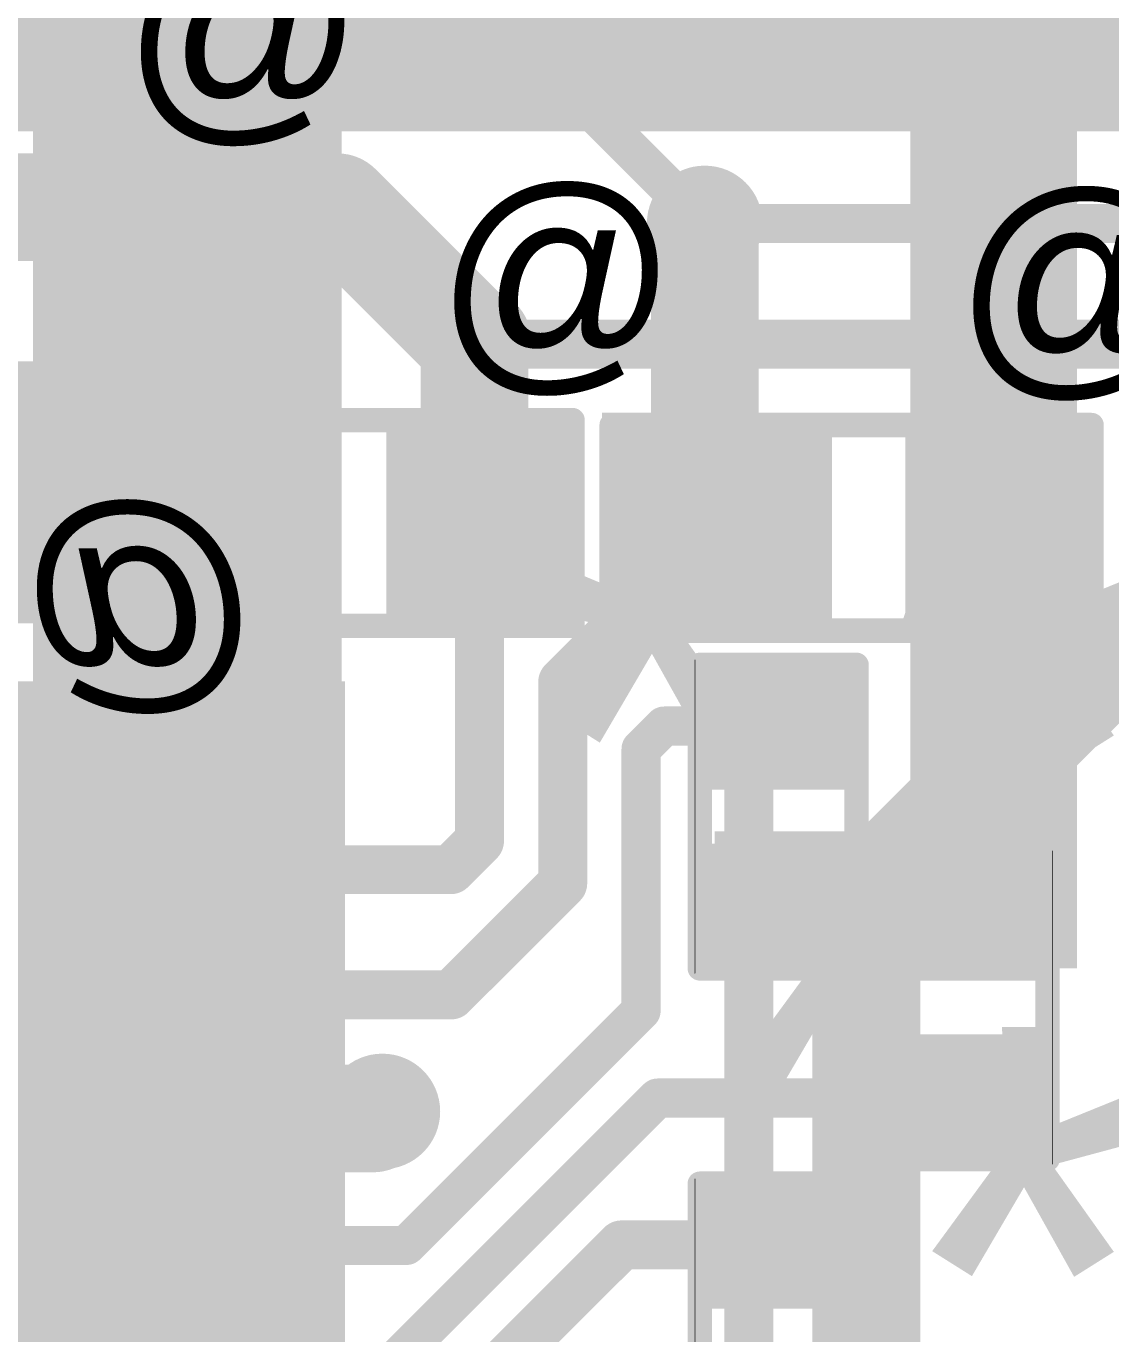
# Model space of a CAD drawing. Header units: millimetres. Extents: x -0.27 to 3.22, y -0.27 to 1.91.
# Drawn here: x 2.2544 to 2.4759, y 0.6128 to 0.88 of the extents above; entities that cross this region are included whole.
import ezdxf

# ---------------------------------------------------------------- set-up
doc = ezdxf.new("R2010")
doc.units = ezdxf.units.MM
doc.header["$MEASUREMENT"] = 0
for name, color, linetype in [('BottomLayer', 5, 'Continuous'), ('BottomOverlay', 54, 'Continuous'), ('BottomPaste', 16, 'Continuous'), ('BottomSolder', 6, 'Continuous'), ('TopLayer', 1, 'Continuous'), ('TopOverlay', 2, 'Continuous'), ('TopPaste', 8, 'Continuous'), ('TopSolder', 216, 'Continuous'), ('ViaHoleLayer', 16, 'Continuous')]:
    doc.layers.add(name, color=color, linetype=linetype)
doc.styles.add('Arial', font='', dxfattribs={"height": 0.2})
doc.styles.get('Arial').set_extended_font_data('Arial')

# ---------------------------------------------------------------- blocks, each defined once
blk = doc.blocks.new('24_TSSOP_14')
at = {"layer": 'TopLayer'}
for points in [[(0.08465, 0.14961), (0.1437, 0.14961), (0.1437, 0.13189), (0.08465, 0.13189)], [(0.08465, 0.12402), (0.1437, 0.12402), (0.1437, 0.1063), (0.08465, 0.1063)], [(0.08465, 0.09843), (0.1437, 0.09843), (0.1437, 0.08071), (0.08465, 0.08071)], [(0.08465, 0.07283), (0.1437, 0.07283), (0.1437, 0.05512), (0.08465, 0.05512)], [(0.08465, 0.04724), (0.1437, 0.04724), (0.1437, 0.02953), (0.08465, 0.02953)], [(0.08465, 0.02165), (0.1437, 0.02165), (0.1437, 0.00394), (0.08465, 0.00394)]]:
    blk.add_hatch(color=1, dxfattribs=at).paths.add_polyline_path(points)
at = {"layer": 'TopPaste'}
for points in [[(0.08465, 0.14961), (0.1437, 0.14961), (0.1437, 0.13189), (0.08465, 0.13189)], [(0.08465, 0.12402), (0.1437, 0.12402), (0.1437, 0.1063), (0.08465, 0.1063)], [(0.08465, 0.09843), (0.1437, 0.09843), (0.1437, 0.08071), (0.08465, 0.08071)], [(0.08465, 0.07283), (0.1437, 0.07283), (0.1437, 0.05512), (0.08465, 0.05512)], [(0.08465, 0.04724), (0.1437, 0.04724), (0.1437, 0.02953), (0.08465, 0.02953)], [(0.08465, 0.02165), (0.1437, 0.02165), (0.1437, 0.00394), (0.08465, 0.00394)]]:
    blk.add_hatch(color=8, dxfattribs=at).paths.add_polyline_path(points)
at = {"layer": 'TopSolder'}
for points in [[(0.08065, 0.15361), (0.1477, 0.15361), (0.1477, 0.12789), (0.08065, 0.12789)], [(0.08065, 0.12802), (0.1477, 0.12802), (0.1477, 0.1023), (0.08065, 0.1023)], [(0.08065, 0.10243), (0.1477, 0.10243), (0.1477, 0.07671), (0.08065, 0.07671)], [(0.08065, 0.07683), (0.1477, 0.07683), (0.1477, 0.05112), (0.08065, 0.05112)], [(0.08065, 0.05124), (0.1477, 0.05124), (0.1477, 0.02553), (0.08065, 0.02553)], [(0.08065, 0.02565), (0.1477, 0.02565), (0.1477, -0.00006), (0.08065, -0.00006)]]:
    blk.add_hatch(color=216, dxfattribs=at).paths.add_polyline_path(points)
blk = doc.blocks.new('R__0402_50')
at = {"layer": 'TopLayer'}
for points in [[(-0.0275, -0.0125), (-0.0275, 0.0125), (-0.0095, 0.0125), (-0.0095, -0.0125)], [(0.0095, -0.0125), (0.0095, 0.0125), (0.0275, 0.0125), (0.0275, -0.0125)]]:
    blk.add_hatch(color=1, dxfattribs=at).paths.add_polyline_path(points)
at = {"layer": 'TopPaste'}
for points in [[(-0.0275, -0.0125), (-0.0275, 0.0125), (-0.0095, 0.0125), (-0.0095, -0.0125)], [(0.0095, -0.0125), (0.0095, 0.0125), (0.0275, 0.0125), (0.0275, -0.0125)]]:
    blk.add_hatch(color=8, dxfattribs=at).paths.add_polyline_path(points)
at = {"layer": 'TopSolder'}
for points in [[(-0.0315, -0.0165), (-0.0315, 0.0165), (-0.0055, 0.0165), (-0.0055, -0.0165)], [(0.0055, -0.0165), (0.0055, 0.0165), (0.0315, 0.0165), (0.0315, -0.0165)]]:
    blk.add_hatch(color=216, dxfattribs=at).paths.add_polyline_path(points)
at = {"layer": 'TopOverlay'}
for points, const_width in [([(-0.031, -0.016), (-0.031, 0.016)], 0.005), ([(0.031, 0.016), (-0.031, 0.016)], 0.005), ([(0.031, -0.016), (0.031, 0.016)], 0.005), ([(0.031, -0.016), (-0.031, -0.016)], 0.005), ([(0.032, -0.017), (-0.032, -0.017)], 0.000127)]:
    blk.add_lwpolyline(points, dxfattribs=dict(at, const_width=const_width))
for points, const_width in [([(-0.03225, 0.016, 1), (-0.02975, 0.016, 1)], 0.0025), ([(-0.03225, 0.016, 1), (-0.02975, 0.016, 1)], 0.0025), ([(0.02975, 0.016, 1), (0.03225, 0.016, 1)], 0.0025), ([(0.02975, 0.016, 1), (0.03225, 0.016, 1)], 0.0025), ([(-0.03225, -0.016, 1), (-0.02975, -0.016, 1)], 0.0025), ([(-0.03225, -0.016, 1), (-0.02975, -0.016, 1)], 0.0025), ([(0.02975, -0.016, 1), (0.03225, -0.016, 1)], 0.0025), ([(0.02975, -0.016, 1), (0.03225, -0.016, 1)], 0.0025), ([(-0.03203, -0.017, 1), (-0.03197, -0.017, 1)], 0.0000635), ([(0.03197, -0.017, 1), (0.03203, -0.017, 1)], 0.0000635)]:
    blk.add_lwpolyline(points, format="xyb", close=True, dxfattribs=dict(at, const_width=const_width))
blk = doc.blocks.new('R__0402_51')
at = {"layer": 'TopLayer'}
for points in [[(-0.0275, -0.0125), (-0.0275, 0.0125), (-0.0095, 0.0125), (-0.0095, -0.0125)], [(0.0095, -0.0125), (0.0095, 0.0125), (0.0275, 0.0125), (0.0275, -0.0125)]]:
    blk.add_hatch(color=1, dxfattribs=at).paths.add_polyline_path(points)
at = {"layer": 'TopPaste'}
for points in [[(-0.0275, -0.0125), (-0.0275, 0.0125), (-0.0095, 0.0125), (-0.0095, -0.0125)], [(0.0095, -0.0125), (0.0095, 0.0125), (0.0275, 0.0125), (0.0275, -0.0125)]]:
    blk.add_hatch(color=8, dxfattribs=at).paths.add_polyline_path(points)
at = {"layer": 'TopSolder'}
for points in [[(-0.0315, -0.0165), (-0.0315, 0.0165), (-0.0055, 0.0165), (-0.0055, -0.0165)], [(0.0055, -0.0165), (0.0055, 0.0165), (0.0315, 0.0165), (0.0315, -0.0165)]]:
    blk.add_hatch(color=216, dxfattribs=at).paths.add_polyline_path(points)
at = {"layer": 'TopOverlay'}
for points, const_width in [([(-0.031, 0.016), (0.031, 0.016)], 0.005), ([(-0.031, 0.016), (-0.031, -0.016)], 0.005), ([(0.031, 0.016), (0.031, -0.016)], 0.005), ([(-0.031, -0.016), (0.031, -0.016)], 0.005), ([(-0.032, -0.017), (0.032, -0.017)], 0.000127)]:
    blk.add_lwpolyline(points, dxfattribs=dict(at, const_width=const_width))
for points, const_width in [([(-0.03225, 0.016, 1), (-0.02975, 0.016, 1)], 0.0025), ([(-0.03225, 0.016, 1), (-0.02975, 0.016, 1)], 0.0025), ([(0.02975, 0.016, 1), (0.03225, 0.016, 1)], 0.0025), ([(0.02975, 0.016, 1), (0.03225, 0.016, 1)], 0.0025), ([(-0.03225, -0.016, 1), (-0.02975, -0.016, 1)], 0.0025), ([(-0.03225, -0.016, 1), (-0.02975, -0.016, 1)], 0.0025), ([(0.02975, -0.016, 1), (0.03225, -0.016, 1)], 0.0025), ([(0.02975, -0.016, 1), (0.03225, -0.016, 1)], 0.0025), ([(-0.03203, -0.017, 1), (-0.03197, -0.017, 1)], 0.0000635), ([(0.03197, -0.017, 1), (0.03203, -0.017, 1)], 0.0000635)]:
    blk.add_lwpolyline(points, format="xyb", close=True, dxfattribs=dict(at, const_width=const_width))
blk = doc.blocks.new('R__0402_52')
at = {"layer": 'TopLayer'}
for points in [[(-0.0275, -0.0125), (-0.0275, 0.0125), (-0.0095, 0.0125), (-0.0095, -0.0125)], [(0.0095, -0.0125), (0.0095, 0.0125), (0.0275, 0.0125), (0.0275, -0.0125)]]:
    blk.add_hatch(color=1, dxfattribs=at).paths.add_polyline_path(points)
at = {"layer": 'TopPaste'}
for points in [[(-0.0275, -0.0125), (-0.0275, 0.0125), (-0.0095, 0.0125), (-0.0095, -0.0125)], [(0.0095, -0.0125), (0.0095, 0.0125), (0.0275, 0.0125), (0.0275, -0.0125)]]:
    blk.add_hatch(color=8, dxfattribs=at).paths.add_polyline_path(points)
at = {"layer": 'TopSolder'}
for points in [[(-0.0315, -0.0165), (-0.0315, 0.0165), (-0.0055, 0.0165), (-0.0055, -0.0165)], [(0.0055, -0.0165), (0.0055, 0.0165), (0.0315, 0.0165), (0.0315, -0.0165)]]:
    blk.add_hatch(color=216, dxfattribs=at).paths.add_polyline_path(points)
at = {"layer": 'TopOverlay'}
for points, const_width in [([(0.031, 0.016), (-0.031, 0.016)], 0.005), ([(-0.031, -0.016), (-0.031, 0.016)], 0.005), ([(0.031, -0.016), (0.031, 0.016)], 0.005), ([(0.031, -0.016), (-0.031, -0.016)], 0.005), ([(0.032, -0.017), (-0.032, -0.017)], 0.000127)]:
    blk.add_lwpolyline(points, dxfattribs=dict(at, const_width=const_width))
for points, const_width in [([(-0.03225, 0.016, 1), (-0.02975, 0.016, 1)], 0.0025), ([(-0.03225, 0.016, 1), (-0.02975, 0.016, 1)], 0.0025), ([(0.02975, 0.016, 1), (0.03225, 0.016, 1)], 0.0025), ([(0.02975, 0.016, 1), (0.03225, 0.016, 1)], 0.0025), ([(-0.03225, -0.016, 1), (-0.02975, -0.016, 1)], 0.0025), ([(-0.03225, -0.016, 1), (-0.02975, -0.016, 1)], 0.0025), ([(0.02975, -0.016, 1), (0.03225, -0.016, 1)], 0.0025), ([(0.02975, -0.016, 1), (0.03225, -0.016, 1)], 0.0025), ([(-0.03203, -0.017, 1), (-0.03197, -0.017, 1)], 0.0000635), ([(0.03197, -0.017, 1), (0.03203, -0.017, 1)], 0.0000635)]:
    blk.add_lwpolyline(points, format="xyb", close=True, dxfattribs=dict(at, const_width=const_width))
blk = doc.blocks.new('R__0603_B_121')
at = {"layer": 'BottomLayer'}
for points in [[(-0.045, -0.0175), (-0.045, 0.0175), (-0.015, 0.0175), (-0.015, -0.0175)], [(0.015, -0.0175), (0.015, 0.0175), (0.045, 0.0175), (0.045, -0.0175)]]:
    blk.add_hatch(color=5, dxfattribs=at).paths.add_polyline_path(points)
at = {"layer": 'BottomPaste'}
for points in [[(-0.045, -0.0175), (-0.045, 0.0175), (-0.015, 0.0175), (-0.015, -0.0175)], [(0.015, -0.0175), (0.015, 0.0175), (0.045, 0.0175), (0.045, -0.0175)]]:
    blk.add_hatch(color=16, dxfattribs=at).paths.add_polyline_path(points)
at = {"layer": 'BottomSolder'}
for points in [[(-0.049, -0.0215), (-0.049, 0.0215), (-0.011, 0.0215), (-0.011, -0.0215)], [(0.011, -0.0215), (0.011, 0.0215), (0.049, 0.0215), (0.049, -0.0215)]]:
    blk.add_hatch(color=6, dxfattribs=at).paths.add_polyline_path(points)
at = {"layer": 'BottomOverlay', "const_width": 0.005}
for points in [[(-0.049, 0.021), (0.049, 0.021)], [(-0.049, 0.021), (-0.049, -0.021)], [(0.049, 0.021), (0.049, -0.021)], [(-0.049, -0.021), (0.049, -0.021)]]:
    blk.add_lwpolyline(points, dxfattribs=at)
at = {"layer": 'BottomOverlay', "const_width": 0.0025}
for points in [[(-0.05025, 0.021, 1), (-0.04775, 0.021, 1)], [(-0.05025, 0.021, 1), (-0.04775, 0.021, 1)], [(0.04775, 0.021, 1), (0.05025, 0.021, 1)], [(0.04775, 0.021, 1), (0.05025, 0.021, 1)], [(-0.05025, -0.021, 1), (-0.04775, -0.021, 1)], [(-0.05025, -0.021, 1), (-0.04775, -0.021, 1)], [(0.04775, -0.021, 1), (0.05025, -0.021, 1)], [(0.04775, -0.021, 1), (0.05025, -0.021, 1)]]:
    blk.add_lwpolyline(points, format="xyb", close=True, dxfattribs=at)
blk = doc.blocks.new('R__0603_124')
at = {"layer": 'TopLayer'}
for points in [[(-0.015, 0.0175), (-0.015, -0.0175), (-0.045, -0.0175), (-0.045, 0.0175)], [(0.045, 0.0175), (0.045, -0.0175), (0.015, -0.0175), (0.015, 0.0175)]]:
    blk.add_hatch(color=1, dxfattribs=at).paths.add_polyline_path(points)
at = {"layer": 'TopPaste'}
for points in [[(-0.015, 0.0175), (-0.015, -0.0175), (-0.045, -0.0175), (-0.045, 0.0175)], [(0.045, 0.0175), (0.045, -0.0175), (0.015, -0.0175), (0.015, 0.0175)]]:
    blk.add_hatch(color=8, dxfattribs=at).paths.add_polyline_path(points)
at = {"layer": 'TopSolder'}
for points in [[(-0.011, 0.0215), (-0.011, -0.0215), (-0.049, -0.0215), (-0.049, 0.0215)], [(0.049, 0.0215), (0.049, -0.0215), (0.011, -0.0215), (0.011, 0.0215)]]:
    blk.add_hatch(color=216, dxfattribs=at).paths.add_polyline_path(points)
at = {"layer": 'TopOverlay', "const_width": 0.005}
for points in [[(-0.049, 0.021), (-0.049, -0.021)], [(0.049, 0.021), (-0.049, 0.021)], [(0.049, 0.021), (0.049, -0.021)], [(0.049, -0.021), (-0.049, -0.021)]]:
    blk.add_lwpolyline(points, dxfattribs=at)
at = {"layer": 'TopOverlay', "const_width": 0.0025}
for points in [[(-0.05025, 0.021, 1), (-0.04775, 0.021, 1)], [(-0.05025, 0.021, 1), (-0.04775, 0.021, 1)], [(0.04775, 0.021, 1), (0.05025, 0.021, 1)], [(0.04775, 0.021, 1), (0.05025, 0.021, 1)], [(-0.05025, -0.021, 1), (-0.04775, -0.021, 1)], [(-0.05025, -0.021, 1), (-0.04775, -0.021, 1)], [(0.04775, -0.021, 1), (0.05025, -0.021, 1)], [(0.04775, -0.021, 1), (0.05025, -0.021, 1)]]:
    blk.add_lwpolyline(points, format="xyb", close=True, dxfattribs=at)
blk = doc.blocks.new('R__0603_129')
at = {"layer": 'TopLayer'}
for points in [[(-0.015, 0.0175), (-0.015, -0.0175), (-0.045, -0.0175), (-0.045, 0.0175)], [(0.045, 0.0175), (0.045, -0.0175), (0.015, -0.0175), (0.015, 0.0175)]]:
    blk.add_hatch(color=1, dxfattribs=at).paths.add_polyline_path(points)
at = {"layer": 'TopPaste'}
for points in [[(-0.015, 0.0175), (-0.015, -0.0175), (-0.045, -0.0175), (-0.045, 0.0175)], [(0.045, 0.0175), (0.045, -0.0175), (0.015, -0.0175), (0.015, 0.0175)]]:
    blk.add_hatch(color=8, dxfattribs=at).paths.add_polyline_path(points)
at = {"layer": 'TopSolder'}
for points in [[(-0.011, 0.0215), (-0.011, -0.0215), (-0.049, -0.0215), (-0.049, 0.0215)], [(0.049, 0.0215), (0.049, -0.0215), (0.011, -0.0215), (0.011, 0.0215)]]:
    blk.add_hatch(color=216, dxfattribs=at).paths.add_polyline_path(points)
at = {"layer": 'TopOverlay', "const_width": 0.005}
for points in [[(-0.049, 0.021), (-0.049, -0.021)], [(0.049, 0.021), (-0.049, 0.021)], [(0.049, 0.021), (0.049, -0.021)], [(0.049, -0.021), (-0.049, -0.021)]]:
    blk.add_lwpolyline(points, dxfattribs=at)
at = {"layer": 'TopOverlay', "const_width": 0.0025}
for points in [[(-0.05025, 0.021, 1), (-0.04775, 0.021, 1)], [(-0.05025, 0.021, 1), (-0.04775, 0.021, 1)], [(0.04775, 0.021, 1), (0.05025, 0.021, 1)], [(0.04775, 0.021, 1), (0.05025, 0.021, 1)], [(-0.05025, -0.021, 1), (-0.04775, -0.021, 1)], [(-0.05025, -0.021, 1), (-0.04775, -0.021, 1)], [(0.04775, -0.021, 1), (0.05025, -0.021, 1)], [(0.04775, -0.021, 1), (0.05025, -0.021, 1)]]:
    blk.add_lwpolyline(points, format="xyb", close=True, dxfattribs=at)
blk = doc.blocks.new('R__0603_131')
at = {"layer": 'TopLayer'}
for points in [[(-0.015, 0.0175), (-0.015, -0.0175), (-0.045, -0.0175), (-0.045, 0.0175)], [(0.045, 0.0175), (0.045, -0.0175), (0.015, -0.0175), (0.015, 0.0175)]]:
    blk.add_hatch(color=1, dxfattribs=at).paths.add_polyline_path(points)
at = {"layer": 'TopPaste'}
for points in [[(-0.015, 0.0175), (-0.015, -0.0175), (-0.045, -0.0175), (-0.045, 0.0175)], [(0.045, 0.0175), (0.045, -0.0175), (0.015, -0.0175), (0.015, 0.0175)]]:
    blk.add_hatch(color=8, dxfattribs=at).paths.add_polyline_path(points)
at = {"layer": 'TopSolder'}
for points in [[(-0.011, 0.0215), (-0.011, -0.0215), (-0.049, -0.0215), (-0.049, 0.0215)], [(0.049, 0.0215), (0.049, -0.0215), (0.011, -0.0215), (0.011, 0.0215)]]:
    blk.add_hatch(color=216, dxfattribs=at).paths.add_polyline_path(points)
at = {"layer": 'TopOverlay', "const_width": 0.005}
for points in [[(-0.049, -0.021), (-0.049, 0.021)], [(-0.049, 0.021), (0.049, 0.021)], [(0.049, -0.021), (0.049, 0.021)], [(-0.049, -0.021), (0.049, -0.021)]]:
    blk.add_lwpolyline(points, dxfattribs=at)
at = {"layer": 'TopOverlay', "const_width": 0.0025}
for points in [[(-0.05025, 0.021, 1), (-0.04775, 0.021, 1)], [(-0.05025, 0.021, 1), (-0.04775, 0.021, 1)], [(0.04775, 0.021, 1), (0.05025, 0.021, 1)], [(0.04775, 0.021, 1), (0.05025, 0.021, 1)], [(-0.05025, -0.021, 1), (-0.04775, -0.021, 1)], [(-0.05025, -0.021, 1), (-0.04775, -0.021, 1)], [(0.04775, -0.021, 1), (0.05025, -0.021, 1)], [(0.04775, -0.021, 1), (0.05025, -0.021, 1)]]:
    blk.add_lwpolyline(points, format="xyb", close=True, dxfattribs=at)

msp = doc.modelspace()

# ---------------------------------------------------------------- hatches: boundary and pattern name
at = {"layer": 'BottomLayer'}
h = msp.add_hatch(color=5, dxfattribs=at)
edge = h.paths.add_edge_path()
edge.add_arc((2.393, 0.83969), 0.01181, 0, 360)
h = msp.add_hatch(color=5, dxfattribs=at)
edge = h.paths.add_edge_path()
edge.add_arc((2.346, 0.815), 0.01181, 0, 360)
for points in [[(1.818, 0.758), (2.31, 0.758), (2.31, 0.811), (1.818, 0.811)], [(2.26, 0.699), (2.31, 0.699), (2.31, 0.763), (2.26, 0.763)]]:
    msp.add_hatch(color=5, dxfattribs=at).paths.add_polyline_path(points)
h = msp.add_hatch(color=5, dxfattribs=at)
edge = h.paths.add_edge_path()
edge.add_arc((2.28, 0.792), 0.01181, 0, 360)
h = msp.add_hatch(color=5, dxfattribs=at)
edge = h.paths.add_edge_path()
edge.add_arc((2.402, 0.735), 0.01181, 0, 360)
h = msp.add_hatch(color=5, dxfattribs=at)
edge = h.paths.add_edge_path()
edge.add_arc((2.426, 0.7015), 0.01181, 0, 360)
h = msp.add_hatch(color=5, dxfattribs=at)
edge = h.paths.add_edge_path()
edge.add_arc((2.32716, 0.65826), 0.01181, 0, 360)
at = {"layer": 'TopLayer'}
for points in [[(2.168, 0.8585), (3.082, 0.8585), (3.082, 0.8985), (2.168, 0.8985)], [(2.25583, 0.724), (2.31883, 0.724), (2.31883, 0.898), (2.25583, 0.898)], [(2.435, 0.6875), (2.469, 0.6875), (2.469, 0.879), (2.435, 0.879)], [(2.372, 0.755), (2.419, 0.755), (2.419, 0.801), (2.372, 0.801)], [(2.395, 0.6875), (2.459, 0.6875), (2.459, 0.7155), (2.395, 0.7155)]]:
    msp.add_hatch(color=1, dxfattribs=at).paths.add_polyline_path(points)
h = msp.add_hatch(color=1, dxfattribs=at)
edge = h.paths.add_edge_path()
edge.add_arc((2.393, 0.83969), 0.01181, 0, 360)
h = msp.add_hatch(color=1, dxfattribs=at)
edge = h.paths.add_edge_path()
edge.add_arc((2.346, 0.815), 0.01181, 0, 360)
h = msp.add_hatch(color=1, dxfattribs=at)
edge = h.paths.add_edge_path()
edge.add_arc((2.28, 0.792), 0.01181, 0, 360)
h = msp.add_hatch(color=1, dxfattribs=at)
edge = h.paths.add_edge_path()
edge.add_arc((2.402, 0.735), 0.01181, 0, 360)
h = msp.add_hatch(color=1, dxfattribs=at)
edge = h.paths.add_edge_path()
edge.add_arc((2.426, 0.7015), 0.01181, 0, 360)
h = msp.add_hatch(color=1, dxfattribs=at)
edge = h.paths.add_edge_path()
edge.add_arc((2.32716, 0.65826), 0.01181, 0, 360)
at = {"layer": 'ViaHoleLayer'}
h = msp.add_hatch(color=16, dxfattribs=at)
edge = h.paths.add_edge_path()
edge.add_arc((2.393, 0.83969), 0.00591, 0, 360)
h = msp.add_hatch(color=16, dxfattribs=at)
edge = h.paths.add_edge_path()
edge.add_arc((2.346, 0.815), 0.00591, 0, 360)
h = msp.add_hatch(color=16, dxfattribs=at)
edge = h.paths.add_edge_path()
edge.add_arc((2.28, 0.792), 0.00591, 0, 360)
h = msp.add_hatch(color=16, dxfattribs=at)
edge = h.paths.add_edge_path()
edge.add_arc((2.402, 0.735), 0.00591, 0, 360)
h = msp.add_hatch(color=16, dxfattribs=at)
edge = h.paths.add_edge_path()
edge.add_arc((2.426, 0.7015), 0.00591, 0, 360)
h = msp.add_hatch(color=16, dxfattribs=at)
edge = h.paths.add_edge_path()
edge.add_arc((2.32716, 0.65826), 0.00591, 0, 360)

# ---------------------------------------------------------------- linework, layer by layer
at = {"layer": 'BottomLayer'}
for points, const_width in [([(2.01, 0.871), (2.36169, 0.871)], 0.008), ([(2.36169, 0.871), (2.393, 0.83969)], 0.008), ([(2.09619, 0.843), (2.318, 0.843)], 0.022), ([(2.318, 0.843), (2.346, 0.815)], 0.022), ([(2.393, 0.83969), (3.00431, 0.83969)], 0.008), ([(2.348, 0.815), (2.96, 0.815)], 0.01), ([(2.279, 0.793), (2.28, 0.792)], 0.022), ([(2.426, 0.7015), (2.47893, 0.75443)], 0.022), ([(2.47893, 0.75443), (2.556, 0.75443)], 0.022), ([(2.402, 0.53967), (2.402, 0.735)], 0.01), ([(2.426, 0.5955), (2.426, 0.7015)], 0.022), ([(2.32529, 0.65683), (2.32672, 0.65826)], 0.022), ([(2.32672, 0.65826), (2.32716, 0.65826)], 0.022), ([(2.287, 0.6565), (2.29317, 0.6565)], 0.022), ([(2.29317, 0.6565), (2.2935, 0.65683)], 0.022), ([(2.2935, 0.65683), (2.32529, 0.65683)], 0.022)]:
    msp.add_lwpolyline(points, dxfattribs=dict(at, const_width=const_width))
for points, const_width in [([(2.35969, 0.871, 1), (2.36369, 0.871, 1)], 0.004), ([(2.35969, 0.871, 1), (2.36369, 0.871, 1)], 0.004), ([(2.3125, 0.843, 1), (2.3235, 0.843, 1)], 0.011), ([(2.3125, 0.843, 1), (2.3235, 0.843, 1)], 0.011), ([(2.391, 0.83969, 1), (2.395, 0.83969, 1)], 0.004), ([(2.391, 0.83969, 1), (2.395, 0.83969, 1)], 0.004), ([(2.3405, 0.815, 1), (2.3515, 0.815, 1)], 0.011), ([(2.3455, 0.815, 1), (2.3505, 0.815, 1)], 0.005), ([(2.2735, 0.793, 1), (2.2845, 0.793, 1)], 0.011), ([(2.2745, 0.792, 1), (2.2855, 0.792, 1)], 0.011), ([(2.47343, 0.75443, 1), (2.48443, 0.75443, 1)], 0.011), ([(2.47343, 0.75443, 1), (2.48443, 0.75443, 1)], 0.011), ([(2.3995, 0.735, 1), (2.4045, 0.735, 1)], 0.005), ([(2.4205, 0.7015, 1), (2.4315, 0.7015, 1)], 0.011), ([(2.4205, 0.7015, 1), (2.4315, 0.7015, 1)], 0.011), ([(2.32122, 0.65826, 1), (2.33222, 0.65826, 1)], 0.011), ([(2.32122, 0.65826, 1), (2.33222, 0.65826, 1)], 0.011), ([(2.32166, 0.65826, 1), (2.33266, 0.65826, 1)], 0.011), ([(2.2815, 0.6565, 1), (2.2925, 0.6565, 1)], 0.011), ([(2.28767, 0.6565, 1), (2.29867, 0.6565, 1)], 0.011), ([(2.28767, 0.6565, 1), (2.29867, 0.6565, 1)], 0.011), ([(2.288, 0.65683, 1), (2.299, 0.65683, 1)], 0.011), ([(2.288, 0.65683, 1), (2.299, 0.65683, 1)], 0.011), ([(2.31979, 0.65683, 1), (2.33079, 0.65683, 1)], 0.011), ([(2.31979, 0.65683, 1), (2.33079, 0.65683, 1)], 0.011)]:
    msp.add_lwpolyline(points, format="xyb", close=True, dxfattribs=dict(at, const_width=const_width))
at = {"layer": 'TopLayer'}
for points, const_width in [([(2.393, 0.7775), (2.393, 0.83969)], 0.022), ([(2.346, 0.7795), (2.346, 0.813)], 0.022), ([(2.346, 0.7795), (2.347, 0.7785)], 0.022), ([(2.347, 0.71352), (2.347, 0.7785)], 0.01), ([(2.393, 0.775), (2.393, 0.7775)], 0.01), ([(2.364, 0.746), (2.393, 0.775)], 0.01), ([(2.364, 0.70486), (2.364, 0.746)], 0.01), ([(2.38, 0.73231), (2.38469, 0.737)], 0.008), ([(2.38469, 0.737), (2.402, 0.737)], 0.008), ([(2.40219, 0.73119), (2.408, 0.737)], 0.01), ([(2.402, 0.73138), (2.402, 0.735)], 0.01), ([(2.38, 0.67884), (2.38, 0.73231)], 0.008), ([(2.402, 0.73138), (2.40219, 0.73119)], 0.01), ([(2.34114, 0.70766), (2.347, 0.71352)], 0.01), ([(2.286, 0.70766), (2.34114, 0.70766)], 0.01), ([(2.3412, 0.68207), (2.364, 0.70486)], 0.01), ([(2.286, 0.68207), (2.3412, 0.68207)], 0.01), ([(2.33205, 0.63089), (2.38, 0.67884)], 0.008), ([(2.32767, 0.6053), (2.38337, 0.661)], 0.008), ([(2.38337, 0.661), (2.447, 0.661)], 0.008), ([(2.286, 0.65648), (2.28689, 0.65737)], 0.008), ([(2.28689, 0.65737), (2.32627, 0.65737)], 0.008), ([(2.32627, 0.65737), (2.32716, 0.65826)], 0.008), ([(2.3247, 0.5797), (2.376, 0.631)], 0.01), ([(2.376, 0.631), (2.408, 0.631)], 0.01), ([(2.286, 0.63089), (2.33205, 0.63089)], 0.008)]:
    msp.add_lwpolyline(points, dxfattribs=dict(at, const_width=const_width))
for points, const_width in [([(2.3875, 0.83969, 1), (2.3985, 0.83969, 1)], 0.011), ([(2.3405, 0.813, 1), (2.3515, 0.813, 1)], 0.011), ([(2.3405, 0.7795, 1), (2.3515, 0.7795, 1)], 0.011), ([(2.3405, 0.7795, 1), (2.3515, 0.7795, 1)], 0.011), ([(2.3415, 0.7785, 1), (2.3525, 0.7785, 1)], 0.011), ([(2.3875, 0.7775, 1), (2.3985, 0.7775, 1)], 0.011), ([(2.3445, 0.7785, 1), (2.3495, 0.7785, 1)], 0.005), ([(2.3905, 0.7775, 1), (2.3955, 0.7775, 1)], 0.005), ([(2.3905, 0.775, 1), (2.3955, 0.775, 1)], 0.005), ([(2.3905, 0.775, 1), (2.3955, 0.775, 1)], 0.005), ([(2.3615, 0.746, 1), (2.3665, 0.746, 1)], 0.005), ([(2.3615, 0.746, 1), (2.3665, 0.746, 1)], 0.005), ([(2.38269, 0.737, 1), (2.38669, 0.737, 1)], 0.004), ([(2.38269, 0.737, 1), (2.38669, 0.737, 1)], 0.004), ([(2.4, 0.737, 1), (2.404, 0.737, 1)], 0.004), ([(2.4055, 0.737, 1), (2.4105, 0.737, 1)], 0.005), ([(2.3995, 0.735, 1), (2.4045, 0.735, 1)], 0.005), ([(2.378, 0.73231, 1), (2.382, 0.73231, 1)], 0.004), ([(2.378, 0.73231, 1), (2.382, 0.73231, 1)], 0.004), ([(2.3995, 0.73138, 1), (2.4045, 0.73138, 1)], 0.005), ([(2.3995, 0.73138, 1), (2.4045, 0.73138, 1)], 0.005), ([(2.39969, 0.73119, 1), (2.40469, 0.73119, 1)], 0.005), ([(2.39969, 0.73119, 1), (2.40469, 0.73119, 1)], 0.005), ([(2.3445, 0.71352, 1), (2.3495, 0.71352, 1)], 0.005), ([(2.3445, 0.71352, 1), (2.3495, 0.71352, 1)], 0.005), ([(2.2835, 0.70766, 1), (2.2885, 0.70766, 1)], 0.005), ([(2.33864, 0.70766, 1), (2.34364, 0.70766, 1)], 0.005), ([(2.33864, 0.70766, 1), (2.34364, 0.70766, 1)], 0.005), ([(2.3615, 0.70486, 1), (2.3665, 0.70486, 1)], 0.005), ([(2.3615, 0.70486, 1), (2.3665, 0.70486, 1)], 0.005), ([(2.2835, 0.68207, 1), (2.2885, 0.68207, 1)], 0.005), ([(2.3387, 0.68207, 1), (2.3437, 0.68207, 1)], 0.005), ([(2.3387, 0.68207, 1), (2.3437, 0.68207, 1)], 0.005), ([(2.378, 0.67884, 1), (2.382, 0.67884, 1)], 0.004), ([(2.378, 0.67884, 1), (2.382, 0.67884, 1)], 0.004), ([(2.38137, 0.661, 1), (2.38537, 0.661, 1)], 0.004), ([(2.38137, 0.661, 1), (2.38537, 0.661, 1)], 0.004), ([(2.445, 0.661, 1), (2.449, 0.661, 1)], 0.004), ([(2.284, 0.65648, 1), (2.288, 0.65648, 1)], 0.004), ([(2.28489, 0.65737, 1), (2.28889, 0.65737, 1)], 0.004), ([(2.28489, 0.65737, 1), (2.28889, 0.65737, 1)], 0.004), ([(2.32427, 0.65737, 1), (2.32827, 0.65737, 1)], 0.004), ([(2.32427, 0.65737, 1), (2.32827, 0.65737, 1)], 0.004), ([(2.32516, 0.65826, 1), (2.32916, 0.65826, 1)], 0.004), ([(2.3735, 0.631, 1), (2.3785, 0.631, 1)], 0.005), ([(2.3735, 0.631, 1), (2.3785, 0.631, 1)], 0.005), ([(2.4055, 0.631, 1), (2.4105, 0.631, 1)], 0.005), ([(2.284, 0.63089, 1), (2.288, 0.63089, 1)], 0.004), ([(2.33005, 0.63089, 1), (2.33405, 0.63089, 1)], 0.004), ([(2.33005, 0.63089, 1), (2.33405, 0.63089, 1)], 0.004)]:
    msp.add_lwpolyline(points, format="xyb", close=True, dxfattribs=dict(at, const_width=const_width))

# ---------------------------------------------------------------- block references
for name, p, rotation in [('R__0603_124', (2.261, 0.83), 180), ('R__0603_129', (2.423, 0.7775), 180), ('R__0402_50', (2.408, 0.7185), 270), ('R__0603_B_121', (2.287, 0.6865), 90), ('R__0402_51', (2.447, 0.6795), 90), ('R__0402_52', (2.408, 0.6125), 270)]:
    msp.add_blockref(name, p, dxfattribs=dict(rotation=rotation))
for name, p in [('R__0603_131', (2.317, 0.7785)), ('24_TSSOP_14', (2.17183, 0.5925))]:
    msp.add_blockref(name, p)

# ---------------------------------------------------------------- texts
at = {"layer": 'BottomOverlay', "style": 'Arial', "text_generation_flag": 2}
msp.add_text('@', height=0.035, rotation=360, dxfattribs=at).set_placement((2.302, 0.7465))
at = {"layer": 'TopOverlay', "style": 'Arial'}
for s, height, p in [('@', 0.035, (2.274, 0.8625)), ('@', 0.035, (2.338, 0.8115)), ('@', 0.035, (2.444, 0.8105)), ('*', 0.1, (2.355, 0.6845)), ('*', 0.1, (2.431, 0.681)), ('*', 0.1, (2.392, 0.614)), ('*', 0.1, (2.431, 0.5755))]:
    msp.add_text(s, height=height, rotation=360, dxfattribs=at).set_placement(p)

doc.saveas('drawing.dxf')
